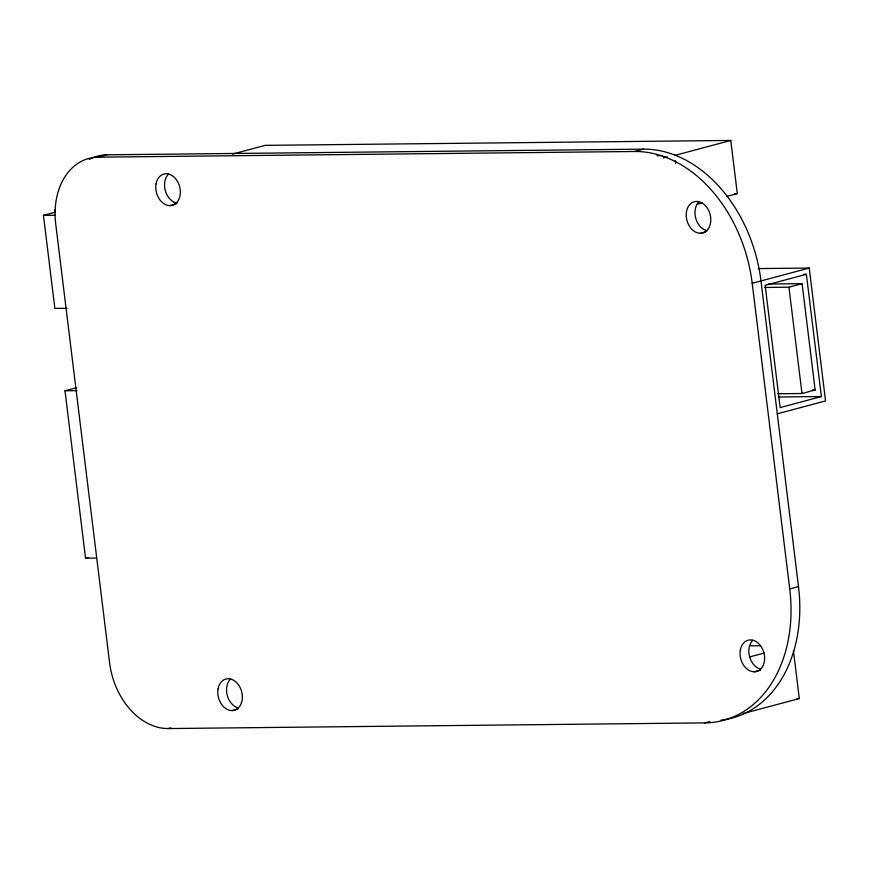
<?xml version="1.0" encoding="UTF-8"?>
<svg xmlns="http://www.w3.org/2000/svg" width="869" height="869" viewBox="0 0 869 869"><rect width="100%" height="100%" fill="white"/><g stroke="black" fill="none" stroke-linecap="round" stroke-linejoin="round"><path stroke-width="1.3" d="M709.843 721.542L704.824 722.889L168.347 728.559A67.467 49.902 75 0 1 109.581 662.656L55.735 224.137A67.467 49.902 75 0 1 98.186 157.17L106.963 154.812L643.44 149.142A134.945 99.805 75 0 1 760.983 280.959L798.502 586.586A134.945 99.805 75 0 1 721.118 720.086M232.512 154.095L265.154 145.362L730.775 140.441L737.303 193.591L726.853 196.383M67.022 308.256L54.866 308.386L43.45 215.36L55.073 212.253L54.747 209.592M170.02 205.638L176.288 203.954M98.186 157.17L634.663 151.488L643.44 149.142M663.384 157.865L667.305 156.811M674.626 155.464L730.775 140.441M696.819 204.421L702.043 203.031M96.361 558.083L85.542 558.202L64.99 390.768L76.668 387.639M700.457 233.283L705.465 231.947M634.663 151.488A134.945 99.805 75 0 1 752.206 283.305L809.235 268.043L825.55 400.924L777.299 413.84M806.378 274.3L765.144 285.325L780.156 407.583L821.39 396.546L806.378 274.3L803.673 274.322M764.633 287.454L788.933 287.204L802.087 283.674L815.144 389.985L801.989 393.505L777.69 393.766M85.542 558.202L88.138 557.507M232.023 710.592L238.291 708.908M168.347 728.559L170.856 727.885M704.824 722.889A134.945 99.805 75 0 0 789.736 588.932L798.502 586.586M749.686 656.921L764.047 653.086M754.292 671.802L760.56 670.118M743.147 713.568L799.306 698.546L793.43 650.707M656.975 155.649L662.406 155.594M734.587 193.624L737.303 193.591M174.289 202.705L176.972 202.673M43.45 215.36L54.975 215.24M758.257 268.586L809.235 268.043M768.348 284.033L802.087 283.674M64.99 390.768L77.156 390.637M812.45 390.007L815.144 389.985M778.2 397.003L821.39 396.546M749.339 645.852L760.19 645.743M796.591 698.578L799.306 698.546M788.933 287.204L801.989 393.505M752.206 283.305L789.736 588.932M675.278 160.776L675.604 163.437M707.442 230.785A16.196 11.981 75 0 1 695.841 218.586A16.196 11.981 75 0 1 698.937 201.771M760.386 669.097A16.196 11.981 75 0 1 749.523 656.529A16.196 11.981 75 0 1 752.782 640.279M177.004 203.14A16.196 11.981 75 0 1 165.403 190.93A16.196 11.981 75 0 1 168.499 174.115M238.106 707.887A16.196 11.981 75 0 1 227.243 695.319A16.196 11.981 75 0 1 230.502 679.069M89.322 159.451A67.467 49.902 75 0 1 106.963 154.812M686.488 211.58A16.196 11.981 75 0 0 702.206 233.098A16.196 11.981 75 0 0 706.801 207.343A16.196 11.981 75 0 0 686.488 211.58M740.323 650.099A16.196 11.981 75 0 0 756.041 671.607A16.196 11.981 75 0 0 760.647 645.852A16.196 11.981 75 0 0 740.323 650.099M156.051 183.935A16.196 11.981 75 0 0 171.769 205.442A16.196 11.981 75 0 0 176.374 179.687A16.196 11.981 75 0 0 156.051 183.935M218.054 688.889A16.196 11.981 75 0 0 233.772 710.397A16.196 11.981 75 0 0 238.367 684.642A16.196 11.981 75 0 0 218.054 688.889"/></g></svg>
